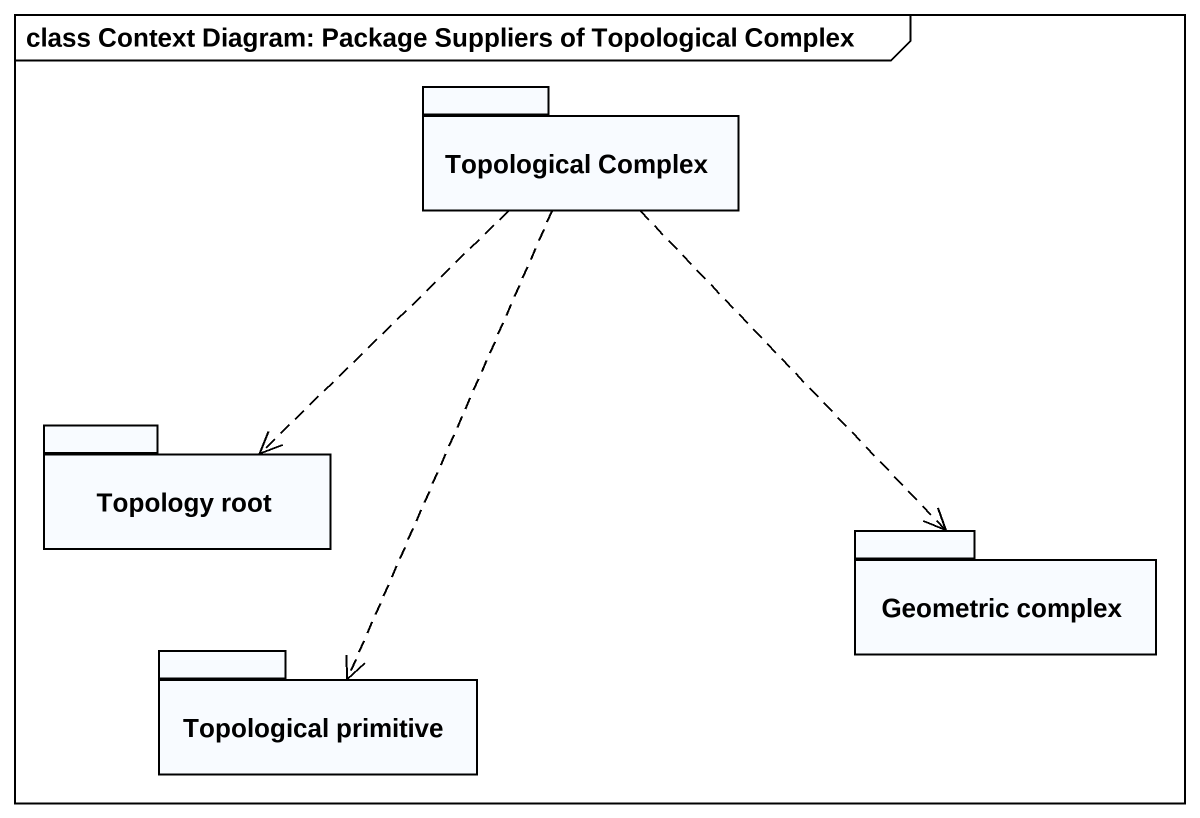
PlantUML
@startuml
mainframe class Context Diagram: Package Suppliers of Topological Complex
package "Topological Complex" as Topological_Complex {
}
package "Topology root" as Topology_root {
}
package "Geometric complex" as Geometric_complex {
}
package "Topological primitive" as Topological_primitive {
}
Topological_Complex ..> Topology_root
Topological_Complex ..> Geometric_complex
Topological_Complex ..> Topological_primitive
@enduml
